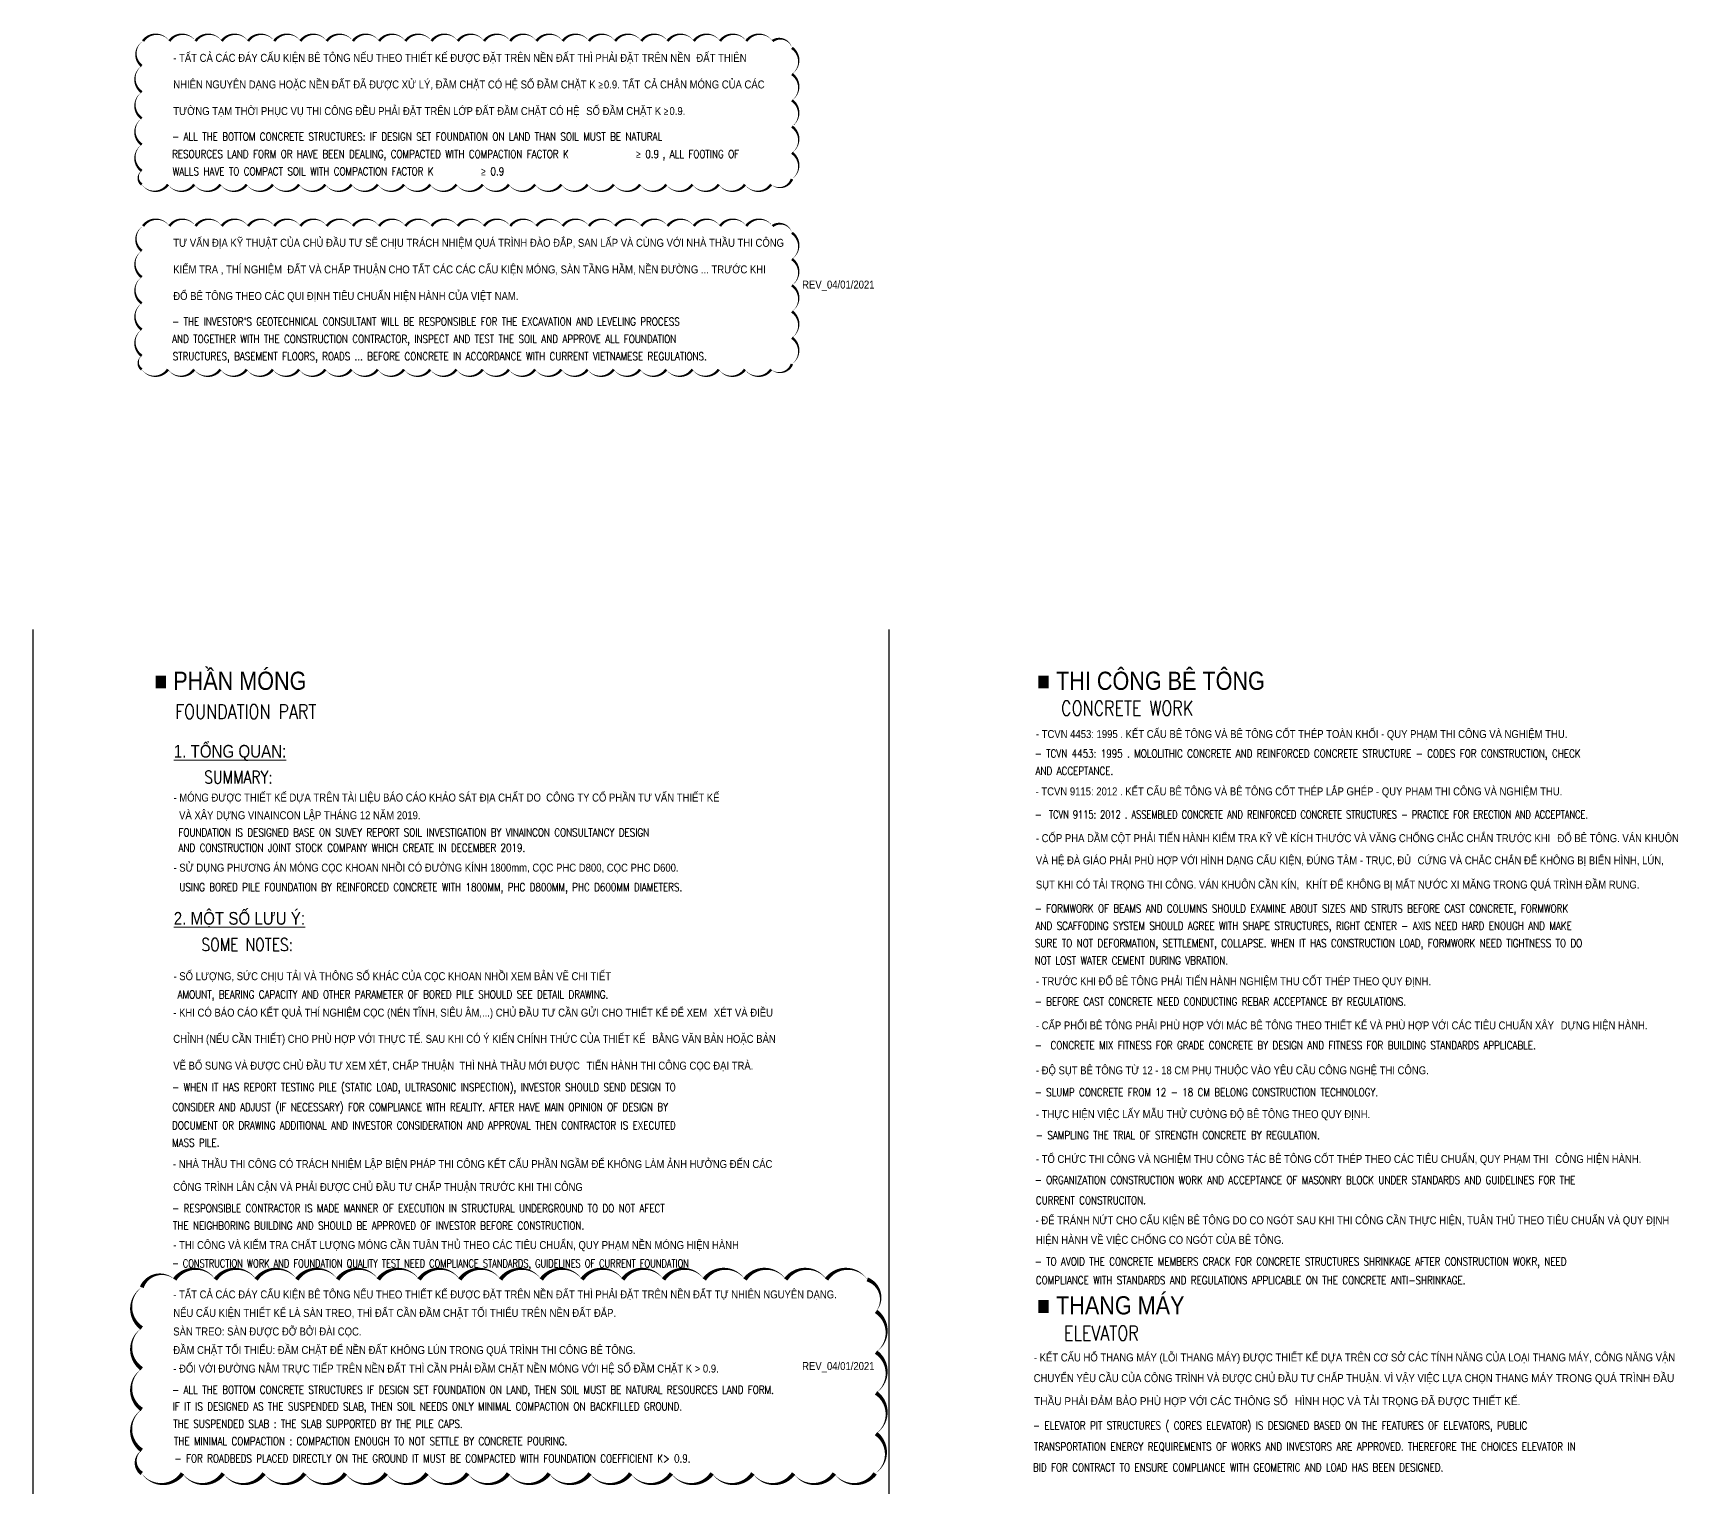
# Model space of a CAD drawing. Header units: millimetres. Extents: x 408913 to 1237273, y -191467 to -86666.
# Drawn here: x 514806 to 560046, y -153909 to -113936 of the extents above; entities that cross this region are included whole.
import ezdxf

# ---------------------------------------------------------------- set-up
doc = ezdxf.new("R2010")
doc.units = ezdxf.units.MM
doc.header["$LTSCALE"] = 35
doc.layers.add('NDC_S_ENG TEXT', color=2, linetype='Continuous', lineweight=9)
doc.layers.add('NDC_S_VN TEXT', color=7, linetype='Continuous', lineweight=9)
doc.layers.add('STR.Dim_F-CL-B', color=8, linetype='Continuous')
doc.styles.add('MtXpl_Arial_CE', font='arial.ttf')
doc.styles.add('MtXpl_Symbol_1', font='symbol.ttf')
doc.styles.add('NDC_ARIAL', font='arial.ttf', dxfattribs={"width": 0.85})
doc.styles.add('NDC_ROMANS', font='romans.shx', dxfattribs={"width": 0.8})

msp = doc.modelspace()

# ---------------------------------------------------------------- linework, layer by layer
at = {"layer": 'DEFPOINTS', "color": 1}
for points in [[(517799.5, -118102.8, 0, 72.1, 0.5205671), (518520.6, -118102.8, 0, 72.1, 0.5205671), (519241.7, -118102.8, 0, 72.1, 0.5205671), (519962.9, -118102.8, 0, 72.1, 0.5205671), (520684, -118102.8, 0, 72.1, 0.5205671), (521405.1, -118102.8, 0, 72.1, 0.5205671), (522126.2, -118102.8, 0, 72.1, 0.5205671), (522847.4, -118102.8, 0, 72.1, 0.5205671), (523568.5, -118102.8, 0, 72.1, 0.5205671), (524289.6, -118102.8, 0, 72.1, 0.5205671), (525010.8, -118102.8, 0, 72.1, 0.5205671), (525731.9, -118102.8, 0, 72.1, 0.5205671), (526453, -118102.8, 0, 72.1, 0.5205671), (527174.1, -118102.8, 0, 72.1, 0.5205671), (527895.3, -118102.8, 0, 72.1, 0.5205671), (528616.4, -118102.8, 0, 72.1, 0.5205671), (529337.5, -118102.8, 0, 72.1, 0.5205671), (530058.6, -118102.8, 0, 72.1, 0.5205671), (530779.8, -118102.8, 0, 72.1, 0.5205671), (531500.9, -118102.8, 0, 72.1, 0.5205671), (532222, -118102.8, 0, 72.1, 0.5205671), (532943.2, -118102.8, 0, 72.1, 0.5205671), (533664.3, -118102.8, 0, 72.1, 0.5205671), (534385.4, -118102.8, 0, 72.1, 0.5205671), (535106.5, -118102.8, 0, 72.1, 0.5205671), (535677.9, -117953, 0, 72.1, 0.5205671), (535677.9, -117231.9, 0, 72.1, 0.5205671), (535677.9, -116510.7, 0, 72.1, 0.5205671), (535677.9, -115789.6, 0, 72.1, 0.5205671), (535677.9, -115068.5, 0, 72.1, 0.5205671), (535677.9, -114347.4, 0, 72.1, 0.5205671), (535144.2, -114159.9, 0, 72.1, 0.5205671), (534423.1, -114159.9, 0, 72.1, 0.5205671), (533701.9, -114159.9, 0, 72.1, 0.5205671), (532980.8, -114159.9, 0, 72.1, 0.5205671), (532259.7, -114159.9, 0, 72.1, 0.5205671), (531538.6, -114159.9, 0, 72.1, 0.5205671), (530817.4, -114159.9, 0, 72.1, 0.5205671), (530096.3, -114159.9, 0, 72.1, 0.5205671), (529375.2, -114159.9, 0, 72.1, 0.5205671), (528654, -114159.9, 0, 72.1, 0.5205671), (527932.9, -114159.9, 0, 72.1, 0.5205671), (527211.8, -114159.9, 0, 72.1, 0.5205671), (526490.7, -114159.9, 0, 72.1, 0.5205671), (525769.5, -114159.9, 0, 72.1, 0.5205671), (525048.4, -114159.9, 0, 72.1, 0.5205671), (524327.3, -114159.9, 0, 72.1, 0.5205671), (523606.2, -114159.9, 0, 72.1, 0.5205671), (522885, -114159.9, 0, 72.1, 0.5205671), (522163.9, -114159.9, 0, 72.1, 0.5205671), (521442.8, -114159.9, 0, 72.1, 0.5205671), (520721.6, -114159.9, 0, 72.1, 0.5205671), (520000.5, -114159.9, 0, 72.1, 0.5205671), (519279.4, -114159.9, 0, 72.1, 0.5205671), (518558.3, -114159.9, 0, 72.1, 0.5205671), (517837.1, -114159.9, 0, 72.1, 0.5205671), (517799.5, -114843.4, 0, 72.1, 0.5205671), (517799.5, -115564.5, 0, 72.1, 0.5205671), (517799.5, -116285.7, 0, 72.1, 0.5205671), (517799.5, -117006.8, 0, 72.1, 0.5205671), (517799.5, -117727.9, 0, 72.1, 0.5205671)], [(517799.5, -123187.3, 0, 72.1, 0.5205671), (518520.6, -123187.3, 0, 72.1, 0.5205671), (519241.7, -123187.3, 0, 72.1, 0.5205671), (519962.9, -123187.3, 0, 72.1, 0.5205671), (520684, -123187.3, 0, 72.1, 0.5205671), (521405.1, -123187.3, 0, 72.1, 0.5205671), (522126.2, -123187.3, 0, 72.1, 0.5205671), (522847.4, -123187.3, 0, 72.1, 0.5205671), (523568.5, -123187.3, 0, 72.1, 0.5205671), (524289.6, -123187.3, 0, 72.1, 0.5205671), (525010.8, -123187.3, 0, 72.1, 0.5205671), (525731.9, -123187.3, 0, 72.1, 0.5205671), (526453, -123187.3, 0, 72.1, 0.5205671), (527174.1, -123187.3, 0, 72.1, 0.5205671), (527895.3, -123187.3, 0, 72.1, 0.5205671), (528616.4, -123187.3, 0, 72.1, 0.5205671), (529337.5, -123187.3, 0, 72.1, 0.5205671), (530058.6, -123187.3, 0, 72.1, 0.5205671), (530779.8, -123187.3, 0, 72.1, 0.5205671), (531500.9, -123187.3, 0, 72.1, 0.5205671), (532222, -123187.3, 0, 72.1, 0.5205671), (532943.2, -123187.3, 0, 72.1, 0.5205671), (533664.3, -123187.3, 0, 72.1, 0.5205671), (534385.4, -123187.3, 0, 72.1, 0.5205671), (535106.5, -123187.3, 0, 72.1, 0.5205671), (535677.9, -123037.5, 0, 72.1, 0.5205671), (535677.9, -122316.4, 0, 72.1, 0.5205671), (535677.9, -121595.3, 0, 72.1, 0.5205671), (535677.9, -120874.1, 0, 72.1, 0.5205671), (535677.9, -120153, 0, 72.1, 0.5205671), (535677.9, -119431.9, 0, 72.1, 0.5205671), (535144.2, -119244.5, 0, 72.1, 0.5205671), (534423.1, -119244.5, 0, 72.1, 0.5205671), (533701.9, -119244.5, 0, 72.1, 0.5205671), (532980.8, -119244.5, 0, 72.1, 0.5205671), (532259.7, -119244.5, 0, 72.1, 0.5205671), (531538.6, -119244.5, 0, 72.1, 0.5205671), (530817.4, -119244.5, 0, 72.1, 0.5205671), (530096.3, -119244.5, 0, 72.1, 0.5205671), (529375.2, -119244.5, 0, 72.1, 0.5205671), (528654, -119244.5, 0, 72.1, 0.5205671), (527932.9, -119244.5, 0, 72.1, 0.5205671), (527211.8, -119244.5, 0, 72.1, 0.5205671), (526490.7, -119244.5, 0, 72.1, 0.5205671), (525769.5, -119244.5, 0, 72.1, 0.5205671), (525048.4, -119244.5, 0, 72.1, 0.5205671), (524327.3, -119244.5, 0, 72.1, 0.5205671), (523606.2, -119244.5, 0, 72.1, 0.5205671), (522885, -119244.5, 0, 72.1, 0.5205671), (522163.9, -119244.5, 0, 72.1, 0.5205671), (521442.8, -119244.5, 0, 72.1, 0.5205671), (520721.6, -119244.5, 0, 72.1, 0.5205671), (520000.5, -119244.5, 0, 72.1, 0.5205671), (519279.4, -119244.5, 0, 72.1, 0.5205671), (518558.3, -119244.5, 0, 72.1, 0.5205671), (517837.1, -119244.5, 0, 72.1, 0.5205671), (517799.5, -119927.9, 0, 72.1, 0.5205671), (517799.5, -120649.1, 0, 72.1, 0.5205671), (517799.5, -121370.2, 0, 72.1, 0.5205671), (517799.5, -122091.3, 0, 72.1, 0.5205671), (517799.5, -122812.5, 0, 72.1, 0.5205671)], [(517799.5, -153534.2, 0, 112, 0.5205671), (518919.7, -153534.2, 0, 112, 0.5205671), (520040, -153534.2, 0, 112, 0.5205671), (521160.3, -153534.2, 0, 112, 0.5205671), (522280.6, -153534.2, 0, 112, 0.5205671), (523400.9, -153534.2, 0, 112, 0.5205671), (524521.1, -153534.2, 0, 112, 0.5205671), (525641.4, -153534.2, 0, 112, 0.5205671), (526761.7, -153534.2, 0, 112, 0.5205671), (527882, -153534.2, 0, 112, 0.5205671), (529002.2, -153534.2, 0, 112, 0.5205671), (530122.5, -153534.2, 0, 112, 0.5205671), (531242.8, -153534.2, 0, 112, 0.5205671), (532363.1, -153534.2, 0, 112, 0.5205671), (533483.4, -153534.2, 0, 112, 0.5205671), (534603.6, -153534.2, 0, 112, 0.5205671), (535723.9, -153534.2, 0, 112, 0.5205671), (536844.2, -153534.2, 0, 112, 0.5205671), (537964.5, -153534.2, 0, 112, 0.5205671), (537990.6, -152440, 0, 112, 0.5205671), (537990.6, -151319.8, 0, 112, 0.5205671), (537990.6, -150199.5, 0, 112, 0.5205671), (537990.6, -149079.2, 0, 112, 0.5205671), (537748.4, -148201.1, 0, 112, 0.5205671), (536628.1, -148201.1, 0, 112, 0.5205671), (535507.8, -148201.1, 0, 112, 0.5205671), (534387.6, -148201.1, 0, 112, 0.5205671), (533267.3, -148201.1, 0, 112, 0.5205671), (532147, -148201.1, 0, 112, 0.5205671), (531026.7, -148201.1, 0, 112, 0.5205671), (529906.5, -148201.1, 0, 112, 0.5205671), (528786.2, -148201.1, 0, 112, 0.5205671), (527665.9, -148201.1, 0, 112, 0.5205671), (526545.6, -148201.1, 0, 112, 0.5205671), (525425.3, -148201.1, 0, 112, 0.5205671), (524305.1, -148201.1, 0, 112, 0.5205671), (523184.8, -148201.1, 0, 112, 0.5205671), (522064.5, -148201.1, 0, 112, 0.5205671), (520944.2, -148201.1, 0, 112, 0.5205671), (519824, -148201.1, 0, 112, 0.5205671), (518703.7, -148201.1, 0, 112, 0.5205671), (517799.5, -148417.2, 0, 112, 0.5205671), (517799.5, -149537.4, 0, 112, 0.5205671), (517799.5, -150657.7, 0, 112, 0.5205671), (517799.5, -151778, 0, 112, 0.5205671), (517799.5, -152898.3, 0, 112, 0.5205671)]]:
    msp.add_lwpolyline(points, format="xyseb", close=True, dxfattribs=at)
at = {"layer": 'STR.Dim_F-CL-B'}
for p, q in [((514806.4, -130337.2), (514806.4, -186337.2)), ((538339.7, -130337.2), (538339.7, -186337.2))]:
    msp.add_line(p, q, dxfattribs=at)

# ---------------------------------------------------------------- texts
at = {"layer": 'DEFPOINTS', "color": 1, "style": 'NDC_ARIAL', "width": 0.85}
for p in [(535959.2, -120964.4), (535959.2, -150691.8)]:
    msp.add_text('REV_04/01/2021', height=220, dxfattribs=at).set_placement(p)
at = {"layer": 'NDC_S_ENG TEXT', "color": 0, "style": 'MtXpl_Symbol_1', "width": 0.8}
for p in [(530353.1, -115462.7), (532154.7, -116193.9)]:
    msp.add_text('³', height=210.8, dxfattribs=at).set_placement(p)
at = {"layer": 'NDC_S_ENG TEXT'}
for s, height, style, width, p in [('- ALL THE BOTTOM CONCRETE STRUCTURES: IF DESIGN SET FOUNDATION ON LAND THAN SOIL MUST BE NATURAL', 220, 'NDC_ROMANS', 0.8, (518632.6, -116898)), ('RESOURCES LAND FORM OR HAVE BEEN DEALING, COMPACTED WITH COMPACTION FACTOR K ', 220, 'NDC_ROMANS', 0.8, (518633.7, -117374.7)), (' 0.9', 220, 'NDC_ROMANS', 0.8, (531526.1, -117374.7)), (', ALL FOOTING OF', 220, 'NDC_ROMANS', 0.8, (532121.2, -117374.7)), ('³', 210.8, 'MtXpl_Symbol_1', 0.8, (531389.5, -117374.7)), ('WALLS HAVE TO COMPACT SOIL WITH COMPACTION FACTOR K ', 220, 'NDC_ROMANS', 0.8, (518650.4, -117851.3)), ('³', 210.8, 'MtXpl_Symbol_1', 0.8, (527131.9, -117851.3)), (' 0.9', 220, 'NDC_ROMANS', 0.8, (527268.6, -117851.3)), ("- THE INVESTOR'S GEOTECHNICAL CONSULTANT WILL BE RESPONSIBLE FOR THE EXCAVATION AND LEVELING PROCESS", 220, 'NDC_ROMANS', 0.8, (518632.6, -121982.5)), ('AND TOGETHER WITH THE CONSTRUCTION CONTRACTOR, INSPECT AND TEST THE SOIL AND APPROVE ALL FOUNDATION', 220, 'NDC_ROMANS', 0.8, (518633.7, -122459.2)), ('STRUCTURES, BASEMENT FLOORS, ROADS ... BEFORE CONCRETE IN ACCORDANCE WITH CURRENT VIETNAMESE REGULATIONS.', 220, 'NDC_ROMANS', 0.8, (518650.4, -122935.9)), ('FOUNDATION PART', 400, 'NDC_ROMANS', 0.8, (518718.9, -132793.2)), ('CONCRETE WORK', 400, 'NDC_ROMANS', 0.8, (543079.8, -132699.4)), ('- TCVN 4453: 1995 . MOLOLITHIC CONCRETE AND REINFORCED CONCRETE STRUCTURE - CODES FOR CONSTRUCTION, CHECK', 220, 'NDC_ROMANS', 0.8, (542352.3, -133855.5)), ('SUMMARY:', 350, 'NDC_ROMANS', 0.8, (519516.5, -134569.4)), ('AND ACCEPTANCE.', 220, 'NDC_ROMANS', 0.8, (542377.4, -134332.2)), ('- ', 220, 'NDC_ROMANS', 0.8, (542352.3, -135530.2)), ('TCVN 9115: 2012 . ASSEMBLED CONCRETE AND REINFORCED CONCRETE STRUCTURES - PRACTICE FOR ERECTION AND ACCEPTANCE.', 220, 'NDC_ROMANS', 0.75, (542746.2, -135530.2)), ('FOUNDATION IS DESIGNED BASE ON SUVEY REPORT SOIL INVESTIGATION BY VINAINCON CONSULTANCY DESIGN', 220, 'NDC_ROMANS', 0.8, (518810.4, -136024)), ('AND CONSTRUCTION JOINT STOCK COMPANY WHICH CREATE IN DECEMBER 2019.', 220, 'NDC_ROMANS', 0.8, (518810.4, -136445.2)), ('USING BORED PILE FOUNDATION BY REINFORCED CONCRETE WITH 1800MM, PHC D800MM, PHC D600MM DIAMETERS.', 220, 'NDC_ROMANS', 0.8, (518834, -137528.8)), ('- FORMWORK OF BEAMS AND COLUMNS SHOULD EXAMINE ABOUT SIZES AND STRUTS BEFORE CAST CONCRETE, FORMWORK', 220, 'NDC_ROMANS', 0.8, (542352.3, -138114.2)), ('AND SCAFFODING SYSTEM SHOULD AGREE WITH SHAPE STRUCTURES, RIGHT CENTER - AXIS NEED HARD ENOUGH AND MAKE', 220, 'NDC_ROMANS', 0.8, (542377.4, -138590.9)), ('SOME NOTES:', 350, 'NDC_ROMANS', 0.8, (519440.2, -139172.8)), ('SURE TO NOT DEFORMATION, SETTLEMENT, COLLAPSE. WHEN IT HAS CONSTRUCTION LOAD, FORMWORK NEED TIGHTNESS TO DO', 220, 'NDC_ROMANS', 0.8, (542360.7, -139067.6)), ('NOT LOST WATER CEMENT DURING VBRATION.', 220, 'NDC_ROMANS', 0.8, (542352.3, -139544.2)), ('AMOUNT, BEARING CAPACITY AND OTHER PARAMETER OF BORED PILE SHOULD SEE DETAIL DRAWING.', 220, 'NDC_ROMANS', 0.8, (518786, -140476.1)), ('- BEFORE CAST CONCRETE NEED CONDUCTING REBAR ACCEPTANCE BY REGULATIONS.', 220, 'NDC_ROMANS', 0.8, (542352.3, -140673.5)), ('-  CONCRETE MIX FITNESS FOR GRADE CONCRETE BY DESIGN AND FITNESS FOR BUILDING STANDARDS APPLICABLE.', 220, 'NDC_ROMANS', 0.8, (542352.3, -141873.6)), ('- WHEN IT HAS REPORT TESTING PILE (STATIC LOAD, ULTRASONIC INSPECTION), INVESTOR SHOULD SEND DESIGN TO', 220, 'NDC_ROMANS', 0.8, (518632.6, -143028.2)), ('- SLUMP CONCRETE FROM 12 - 18 CM BELONG CONSTRUCTION TECHNOLOGY.', 220, 'NDC_ROMANS', 0.8, (542352.3, -143165.6)), ('CONSIDER AND ADJUST (IF NECESSARY) FOR COMPLIANCE WITH REALITY. AFTER HAVE MAIN OPINION OF DESIGN BY', 220, 'NDC_ROMANS', 0.8, (518640.9, -143573)), ('DOCUMENT OR DRAWING ADDITIONAL AND INVESTOR CONSIDERATION AND APPROVAL THEN CONTRACTOR IS EXECUTED', 220, 'NDC_ROMANS', 0.8, (518632.6, -144075.9)), ('- SAMPLING THE TRIAL OF STRENGTH CONCRETE BY REGULATION.', 220, 'NDC_ROMANS', 0.8, (542385.8, -144345.1)), ('MASS PILE.', 220, 'NDC_ROMANS', 0.8, (518632.6, -144552.5)), ('- ORGANIZATION CONSTRUCTION WORK AND ACCEPTANCE OF MASONRY BLOCK UNDER STANDARDS AND GUIDELINES FOR THE', 220, 'NDC_ROMANS', 0.8, (542352.3, -145578.8)), ('CURRENT CONSTRUCITON.', 220, 'NDC_ROMANS', 0.8, (542385.8, -146136.8)), ('- RESPONSIBLE CONTRACTOR IS MADE MANNER OF EXECUTION IN STRUCTURAL UNDERGROUND TO DO NOT AFECT', 220, 'NDC_ROMANS', 0.8, (518632.6, -146355.7)), ('THE NEIGHBORING BUILDING AND SHOULD BE APPROVED OF INVESTOR BEFORE CONSTRUCTION.', 220, 'NDC_ROMANS', 0.8, (518657.7, -146832.4)), ('- CONSTRUCTION WORK AND FOUNDATION QUALITY TEST NEED COMPLIANCE STANDARDS, GUIDELINES OF CURRENT FOUNDATION', 220, 'NDC_ROMANS', 0.75, (518632.6, -147870.8)), ('- TO AVOID THE CONCRETE MEMBERS CRACK FOR CONCRETE STRUCTURES SHRINKAGE AFTER CONSTRUCTION WOKR, NEED', 220, 'NDC_ROMANS', 0.8, (542352.3, -147819.9)), ('COMPLIANCE WITH STANDARDS AND REGULATIONS APPLICABLE ON THE CONCRETE ANTI-SHRINKAGE.', 220, 'NDC_ROMANS', 0.8, (542385.8, -148332.7)), ('ELEVATOR', 400, 'NDC_ROMANS', 0.8, (543157, -149876.5)), ('- ALL THE BOTTOM CONCRETE STRUCTURES IF DESIGN SET FOUNDATION ON LAND, THEN SOIL MUST BE NATURAL RESOURCES LAND FORM.', 220, 'NDC_ROMANS', 0.8, (518632.6, -151343.9)), ('IF IT IS DESIGNED AS THE SUSPENDED SLAB, THEN SOIL NEEDS ONLY MINIMAL COMPACTION ON BACKFILLED GROUND.', 220, 'NDC_ROMANS', 0.8, (518650.4, -151803.1)), ('THE SUSPENDED SLAB : THE SLAB SUPPORTED BY THE PILE CAPS.', 220, 'NDC_ROMANS', 0.8, (518667.2, -152279.8)), ('- ELEVATOR PIT STRUCTURES ( CORES ELEVATOR) IS DESIGNED BASED ON THE FEATURES OF ELEVATORS, PUBLIC', 220, 'NDC_ROMANS', 0.8, (542305.8, -152326.9)), ('THE MINIMAL COMPACTION : COMPACTION ENOUGH TO NOT SETTLE BY CONCRETE POURING.', 220, 'NDC_ROMANS', 0.8, (518683.9, -152756.5)), ('TRANSPORTATION ENERGY REQUIREMENTS OF WORKS AND INVESTORS ARE APPROVED. THEREFORE THE CHOICES ELEVATOR IN', 220, 'NDC_ROMANS', 0.8, (542331, -152908)), ('- FOR ROADBEDS PLACED DIRECTLY ON THE GROUND IT MUST BE COMPACTED WITH FOUNDATION COEFFICIENT K> 0.9.', 220, 'NDC_ROMANS', 0.8, (518700.7, -153233.1)), ('BID FOR CONTRACT TO ENSURE COMPLIANCE WITH GEOMETRIC AND LOAD HAS BEEN DESIGNED.', 220, 'NDC_ROMANS', 0.8, (542305.8, -153478.6))]:
    msp.add_text(s, height=height, dxfattribs=dict(at, style=style, width=width)).set_placement(p)
at = {"layer": 'NDC_S_VN TEXT'}
for s, height, style, width, p in [('- TẤT CẢ CÁC ĐÁY CẤU KIỆN BÊ TÔNG NẾU THEO THIẾT KẾ ĐƯỢC ĐẶT TRÊN NỀN ĐẤT THÌ PHẢI ĐẶT TRÊN NỀN', 220.002, 'MtXpl_Arial_CE', 0.85, (518666.1, -114731.5)), ('ĐẤT THIÊN', 220, 'MtXpl_Arial_CE', 0.85, (533051.9, -114731.5)), ('NHIÊN NGUYÊN DẠNG HOẶC NỀN ĐẤT ĐÃ ĐƯỢC XỬ LÝ, ĐẦM CHẶT CÓ HỆ SỐ ĐẦM CHẶT K ', 220.001, 'MtXpl_Arial_CE', 0.85, (518666.1, -115462.7)), (' 0.9. TẤT ', 220, 'MtXpl_Arial_CE', 0.85, (530436.5, -115462.7)), ('CẢ CHÂN MÓNG CỦA CÁC', 220, 'MtXpl_Arial_CE', 0.85, (531616.9, -115462.7)), ('TƯỜNG TẠM THỜI PHỤC VỤ THI CÔNG ĐỀU PHẢI ĐẶT TRÊN LỚP ĐẤT ĐẦM CHẶT CÓ HỆ ', 220, 'MtXpl_Arial_CE', 0.85, (518666.1, -116193.9)), ('SỐ ĐẦM CHẶT K ', 220, 'MtXpl_Arial_CE', 0.85, (530021, -116193.9)), (' 0.9.', 220, 'MtXpl_Arial_CE', 0.85, (532238.1, -116193.9)), ('TƯ VẤN ĐỊA KỸ THUẬT CỦA CHỦ ĐẦU TƯ SẼ CHỊU TRÁCH NHIỆM QUÁ TRÌNH ĐÀO ĐẮP, SAN LẤP VÀ CÙNG VỚI NHÀ THẦU THI CÔNG ', 220.0016, 'MtXpl_Arial_CE', 0.85, (518666.1, -119816)), ('KIỂM TRA , THÍ NGHIỆM  ĐẤT VÀ CHẤP THUẬN CHO TẤT CÁC CÁC CẤU KIỆN MÓNG, SÀN TẦNG HẦM, NỀN ĐƯỜNG ... TRƯỚC KHI ', 220.0014, 'MtXpl_Arial_CE', 0.85, (518666.1, -120547.2)), ('ĐỔ BÊ TÔNG THEO CÁC QUI ĐỊNH TIÊU CHUẨN HIỆN HÀNH CỦA VIỆT NAM.', 220, 'MtXpl_Arial_CE', 0.85, (518666.1, -121278.4)), ('■ PHẦN MÓNG', 500, 'NDC_ARIAL', 0.85, (518142.5, -131994.7)), ('■ THI CÔNG BÊ TÔNG', 500, 'NDC_ARIAL', 0.85, (542419.1, -131994.7)), ('%%U1. TỔNG QUAN:', 350, 'NDC_ARIAL', 0.85, (518680, -133858)), ('- TCVN 4453: 1995 . KẾT CẤU BÊ TÔNG VÀ BÊ TÔNG CỐT THÉP TOÀN KHỐI - QUY PHẠM THI CÔNG VÀ NGHIỆM THU.', 220, 'NDC_ARIAL', 0.85, (542385.8, -133318.9)), ('- MÓNG ĐƯỢC THIẾT KẾ DỰA TRÊN TÀI LIỆU BÁO CÁO KHẢO SÁT ĐỊA CHẤT DO  CÔNG TY CỔ PHẦN TƯ VẤN THIẾT KẾ ', 220, 'NDC_ARIAL', 0.85, (518671.7, -135064.8)), ('- TCVN 9115: 2012 . KẾT CẤU BÊ TÔNG VÀ BÊ TÔNG CỐT THÉP LẮP GHÉP - QUY PHẠM THI CÔNG VÀ NGHIỆM THU.', 220, 'NDC_ARIAL', 0.85, (542377.5, -134895.5)), ('VÀ XÂY DỰNG VINAINCON LẬP THÁNG 12 NĂM 2019.', 220, 'NDC_ARIAL', 0.85, (518826.9, -135551.2)), ('- CỐP PHA DẦM CỘT PHẢI TIẾN HÀNH KIỂM TRA KỸ VỀ KÍCH THƯỚC VÀ VĂNG CHỐNG CHẮC CHẮN TRƯỚC KHI ', 220, 'NDC_ARIAL', 0.85, (542385.8, -136180.9)), ('ĐỔ BÊ TÔNG. VÁN KHUÔN', 220, 'NDC_ARIAL', 0.85, (556728.8, -136180.9)), ('VÀ HỆ ĐÀ GIÁO PHẢI PHÙ HỢP VỚI HÌNH DẠNG CẤU KIỆN, ĐÚNG TÂM - TRỤC, ĐỦ ', 220, 'NDC_ARIAL', 0.85, (542385.8, -136790.9)), ('CỨNG VÀ CHẮC CHẮN ĐỂ KHÔNG BỊ BIẾN HÌNH, LÚN,', 220, 'NDC_ARIAL', 0.85, (552883.5, -136790.9)), ('- SỬ DỤNG PHƯƠNG ÁN MÓNG CỌC KHOAN NHỒI CÓ ĐƯỜNG KÍNH 1800mm, CỌC PHC D800, CỌC PHC D600.', 220, 'NDC_ARIAL', 0.85, (518671.7, -136992.5)), ('SỤT KHI CÓ TẢI TRỌNG THI CÔNG. VÁN KHUÔN CẦN KÍN, ', 220, 'NDC_ARIAL', 0.85, (542385.8, -137457.2)), ('KHÍT ĐỂ KHÔNG BỊ MẤT NƯỚC XI MĂNG TRONG QUÁ TRÌNH ĐẦM RUNG.', 220, 'NDC_ARIAL', 0.85, (549813.8, -137457.2)), ('%%U2. MỘT SỐ LƯU Ý:', 350, 'NDC_ARIAL', 0.85, (518680, -138450.5)), ('- SỐ LƯỢNG, SỨC CHỊU TẢI VÀ THÔNG SỐ KHÁC CỦA CỌC KHOAN NHỒI XEM BẢN VẼ CHI TIẾT', 220, 'NDC_ARIAL', 0.85, (518671.7, -139975.7)), ('- TRƯỚC KHI ĐỔ BÊ TÔNG PHẢI TIẾN HÀNH NGHIỆM THU CỐT THÉP THEO QUY ĐỊNH.', 220, 'NDC_ARIAL', 0.85, (542385.8, -140114.4)), ('- KHI CÓ BÁO CÁO KẾT QUẢ THÍ NGHIỆM CỌC (NÉN TĨNH, SIÊU ÂM,...) CHỦ ĐẦU TƯ CẦN GỬI CHO THIẾT KẾ ĐỂ XEM ', 220, 'MtXpl_Arial_CE', 0.85, (518666.1, -140977.5)), ('XÉT VÀ ĐIỀU', 220.001, 'MtXpl_Arial_CE', 0.85, (533530.4, -140977.5)), ('- CẤP PHỐI BÊ TÔNG PHẢI PHÙ HỢP VỚI MÁC BÊ TÔNG THEO THIẾT KẾ VÀ PHÙ HỢP VỚI CÁC TIÊU CHUẨN XÂY ', 220, 'NDC_ARIAL', 0.85, (542385.8, -141327.6)), ('DỰNG HIỆN HÀNH.', 220, 'NDC_ARIAL', 0.85, (556819.8, -141327.6)), ('CHỈNH (NẾU CẦN THIẾT) CHO PHÙ HỢP VỚI THỰC TẾ. SAU KHI CÓ Ý KIẾN CHÍNH THỨC CỦA THIẾT KẾ ', 220.001, 'MtXpl_Arial_CE', 0.85, (518666.1, -141698)), ('BẰNG VĂN BẢN HOẶC BẢN', 220.001, 'MtXpl_Arial_CE', 0.85, (531836, -141698)), ('VẼ BỔ SUNG VÀ ĐƯỢC CHỦ ĐẦU TƯ XEM XÉT, CHẤP THUẬN  THÌ NHÀ THẦU MỚI ĐƯỢC ', 220.001, 'MtXpl_Arial_CE', 0.85, (518666.1, -142434.8)), ('TIẾN HÀNH THI CÔNG CỌC ĐẠI TRÀ.', 220.001, 'MtXpl_Arial_CE', 0.85, (530031.7, -142434.8)), ('- ĐỘ SỤT BÊ TÔNG TỪ 12 - 18 CM PHỤ THUỘC VÀO YÊU CẦU CÔNG NGHỆ THI CÔNG.', 220, 'NDC_ARIAL', 0.85, (542385.8, -142562.6)), ('- THỰC HIỆN VIỆC LẤY MẪU THỬ CƯỜNG ĐỘ BÊ TÔNG THEO QUY ĐỊNH.', 220, 'NDC_ARIAL', 0.85, (542385.8, -143767.9)), ('- TỔ CHỨC THI CÔNG VÀ NGHIỆM THU CÔNG TÁC BÊ TÔNG CỐT THÉP THEO CÁC TIÊU CHUẨN, QUY PHẠM THI ', 220, 'NDC_ARIAL', 0.85, (542385.8, -145000.5)), ('CÔNG HIỆN HÀNH.', 220, 'NDC_ARIAL', 0.85, (556667.9, -145000.5)), ('- NHÀ THẦU THI CÔNG CÓ TRÁCH NHIỆM LẬP BIỆN PHÁP THI CÔNG KẾT CẤU PHẦN NGẦM ĐỂ KHÔNG LÀM ẢNH HƯỞNG ĐẾN CÁC', 220.0009, 'MtXpl_Arial_CE', 0.85, (518657.8, -145138.9)), ('CÔNG TRÌNH LÂN CẬN VÀ PHẢI ĐƯỢC CHỦ ĐẦU TƯ CHẤP THUẬN TRƯỚC KHI THI CÔNG', 220.001, 'MtXpl_Arial_CE', 0.85, (518666.1, -145769.9)), ('- ĐỂ TRÁNH NỨT CHO CẤU KIỆN BÊ TÔNG DO CO NGÓT SAU KHI THI CÔNG CẦN THỰC HIỆN, TUÂN THỦ THEO TIÊU CHUẨN VÀ QUY ĐỊNH', 220, 'NDC_ARIAL', 0.85, (542377.5, -146684.6)), ('HIỆN HÀNH VỀ VIỆC CHỐNG CO NGÓT CỦA BÊ TÔNG.', 220, 'NDC_ARIAL', 0.85, (542385.8, -147224)), ('- THI CÔNG VÀ KIỂM TRA CHẤT LƯỢNG MÓNG CẦN TUÂN THỦ THEO CÁC TIÊU CHUẨN, QUY PHẠM NỀN MÓNG HIỆN HÀNH ', 220.0003, 'MtXpl_Arial_CE', 0.85, (518666.1, -147365.6)), ('- TẤT CẢ CÁC ĐÁY CẤU KIỆN BÊ TÔNG NẾU THEO THIẾT KẾ ĐƯỢC ĐẶT TRÊN NỀN ĐẤT THÌ PHẢI ĐẶT TRÊN NỀN ĐẤT TỰ NHIÊN NGUYÊN DẠNG.', 220.0016, 'MtXpl_Arial_CE', 0.85, (518666.1, -148722.3)), ('■ THANG MÁY', 500, 'NDC_ARIAL', 0.85, (542419.1, -149162.6)), ('NẾU CẤU KIỆN THIẾT KẾ LÀ SÀN TREO, THÌ ĐẤT CẦN ĐẦM CHẶT TỐI THIỂU TRÊN NỀN ĐẤT ĐẮP.', 220.002, 'MtXpl_Arial_CE', 0.85, (518666.1, -149232.2)), ('SÀN TREO: SÀN ĐƯỢC ĐỠ BỞI ĐÀI CỌC.', 220.002, 'MtXpl_Arial_CE', 0.85, (518666.1, -149742)), ('ĐẦM CHẶT TỐI THIỂU: ĐẦM CHẶT ĐỂ NỀN ĐẤT KHÔNG LÚN TRONG QUÁ TRÌNH THI CÔNG BÊ TÔNG.', 220.002, 'MtXpl_Arial_CE', 0.85, (518666.1, -150251.9)), ('- KẾT CẤU HỐ THANG MÁY (LÕI THANG MÁY) ĐƯỢC THIẾT KẾ DỰA TRÊN CƠ SỞ CÁC TÍNH NĂNG CỦA LOẠI THANG MÁY, CÔNG NĂNG VẬN', 220, 'NDC_ARIAL', 0.85, (542331.1, -150455)), ('- ĐỐI VỚI ĐƯỜNG NẰM TRỰC TIẾP TRÊN NỀN ĐẤT THÌ CẦN PHẢI ĐẦM CHẶT NỀN MÓNG VỚI HỆ SỐ ĐẦM CHẶT K > 0.9.', 220.0016, 'MtXpl_Arial_CE', 0.85, (518666.1, -150761.8)), ('CHUYỂN YÊU CẦU CỦA CÔNG TRÌNH VÀ ĐƯỢC CHỦ ĐẦU TƯ CHẤP THUẬN. VÌ VẬY VIỆC LỰA CHỌN THANG ', 220, 'NDC_ARIAL', 0.85, (542326.4, -151023.6)), ('MÁY TRONG QUÁ TRÌNH ĐẦU', 220, 'NDC_ARIAL', 0.9, (556007.3, -151023.6)), ('THẦU PHẢI ĐẢM BẢO PHÙ HỢP VỚI CÁC THÔNG SỐ ', 220, 'NDC_ARIAL', 0.9, (542339.4, -151657)), ('HÌNH HỌC VÀ TẢI TRỌNG ĐÃ ĐƯỢC THIẾT KẾ.', 220, 'NDC_ARIAL', 0.9, (549504.8, -151657))]:
    msp.add_text(s, height=height, dxfattribs=dict(at, style=style, width=width)).set_placement(p)

doc.saveas('drawing.dxf')
